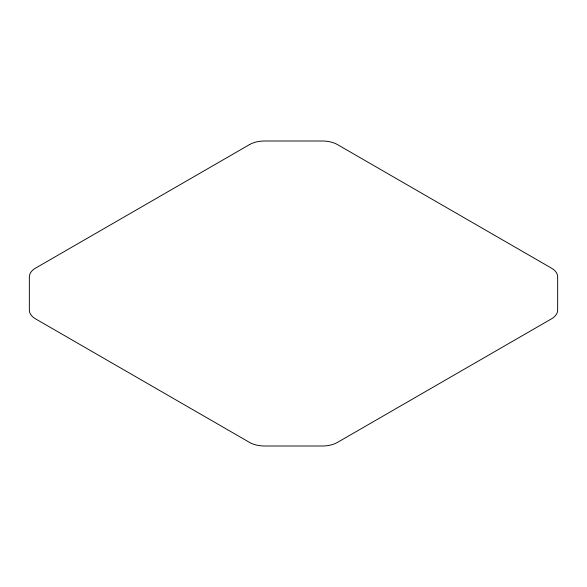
<?xml version="1.0" encoding="UTF-8"?>
<svg xmlns="http://www.w3.org/2000/svg" width="587" height="587" viewBox="0 0 587 587"><rect width="100%" height="100%" fill="white"/><g stroke="black" fill="none" stroke-linecap="round" stroke-linejoin="round"><path stroke-width="0.88" d="M249.512 144.607L35.602 268.105A21.345 12.327 0 0 0 29.35 276.822L29.35 310.178A21.345 12.327 0 0 0 35.602 318.895L249.512 442.393A21.345 12.327 0 0 0 264.605 446.003L322.395 446.003A21.345 12.327 0 0 0 337.488 442.393L551.398 318.895A21.345 12.327 0 0 0 557.65 310.178L557.65 276.822A21.345 12.327 0 0 0 551.398 268.105L337.488 144.607A21.345 12.327 0 0 0 322.395 140.997L264.605 140.997A21.345 12.327 0 0 0 249.512 144.607"/></g></svg>
